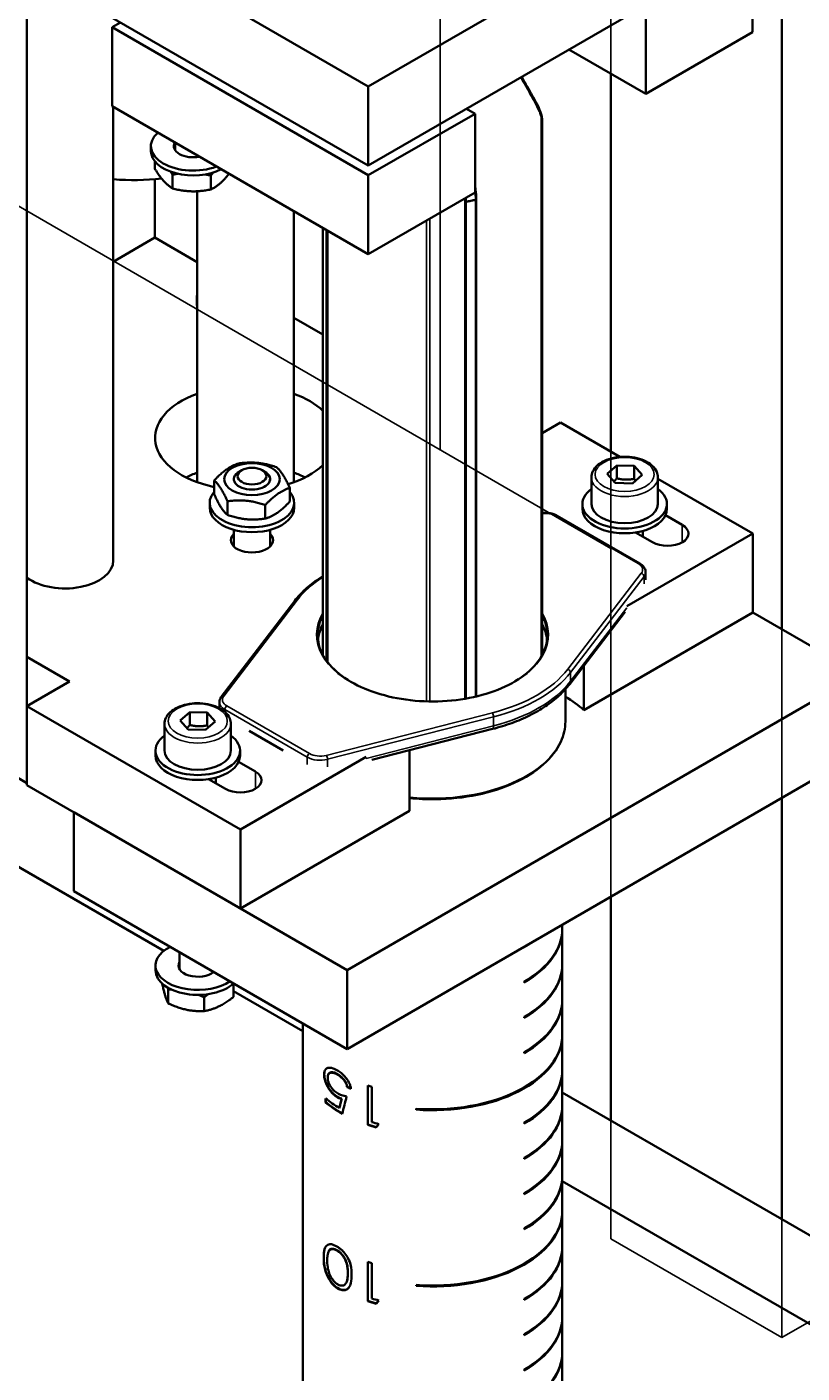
# Model space of a CAD drawing. Header units: millimetres. Extents: x -1328 to 2520, y -765 to 1782.
# Drawn here: x 1694.2 to 1758.4, y 573.2 to 684.6 of the extents above; entities that cross this region are included whole.
import ezdxf

# ---------------------------------------------------------------- set-up
doc = ezdxf.new("R2010")
doc.units = ezdxf.units.MM
doc.header["$LTSCALE"] = 6
for name, color, linetype, lineweight in [('Reference (ISO)', 7, 'Continuous', 35), ('Symbol (ISO)', 7, 'Continuous', 25), ('Visible (ISO)', 7, 'Continuous', 50), ('Visible Narrow (ISO)', 7, 'Continuous', 35)]:
    doc.layers.add(name, color=color, linetype=linetype, lineweight=lineweight)
doc.styles.add('Note Text (ISO)', font='tahoma.ttf')
doc.dimstyles.new('Default - Method 1b (ISO)$7', dxfattribs={"dimscale": 6, "dimtxt": 3.5, "dimasz": 2.5, "dimexe": 3.175, "dimexo": 0, "dimgap": 0.762, "dimtad": 1, "dimtoh": 1, "dimrnd": 1e-08, "dimtxsty": 'Note Text (ISO)', "dimcen": 0.09, "dimdle": 10, "dimclrd": 256, "dimclre": 256, "dimclrt": 256, "dimazin": 2, "dimtfac": 1, "dimtmove": 0, "dimatfit": 3, "dimfxl": 1, "dimtolj": 1, "dimlwd": -1, "dimlwe": -1, "dimarcsym": 0})

msp = doc.modelspace()

# ---------------------------------------------------------------- linework, layer by layer
at = {"layer": 'Reference (ISO)'}
for p, q in [((1756.74, 853.77), (1756.74, 576.16)), ((1742.6, 584.33), (1742.6, 845.6)), ((1728.46, 837.44), (1728.46, 649.65)), ((1742.6, 641.48), (1625.93, 708.84)), ((1756.74, 576.16), (1806.24, 604.74)), ((1756.74, 576.16), (1742.6, 584.33))]:
    msp.add_line(p, q, dxfattribs=at)
at = {"layer": 'Visible (ISO)'}
for p, q in [((1756.74, 855.4), (1756.74, 634.78)), ((1694.23, 745.99), (1694.23, 628.42)), ((1722.5, 679.71), (1754.32, 698.08)), ((1694.23, 696.03), (1722.5, 679.71)), ((1722.5, 673.18), (1754.32, 691.55)), ((1754.32, 684.2), (1754.32, 690.73)), ((1694.23, 689.49), (1722.5, 673.18)), ((1745.48, 685.63), (1745.48, 679.1)), ((1701.99, 685.02), (1701.28, 684.61)), ((1701.28, 684.61), (1722.5, 672.36)), ((1701.28, 678.08), (1701.28, 684.61)), ((1745.48, 679.1), (1754.32, 684.2)), ((1745.48, 679.1), (1739.11, 682.77)), ((1722.5, 673.18), (1722.5, 679.71)), ((1735.25, 680.54), (1735.25, 680.45)), ((1742.6, 649.48), (1742.6, 680.76)), ((1701.28, 678.08), (1722.5, 665.83)), ((1701.39, 640.47), (1701.39, 678.01)), ((1722.5, 672.36), (1731.34, 677.46)), ((1731.34, 677.46), (1730.63, 677.87)), ((1731.34, 670.93), (1731.34, 677.46)), ((1736.83, 676.95), (1736.83, 676.95)), ((1736.89, 677.03), (1736.89, 677.03)), ((1736.9, 677.01), (1736.9, 632.65)), ((1704.5, 674.37), (1704.5, 674.77)), ((1706.5, 675.06), (1706.5, 674.45)), ((1704.83, 673.51), (1704.83, 672.9)), ((1704.84, 667.2), (1704.84, 672.04)), ((1706.29, 672.41), (1706.29, 671.27)), ((1709.47, 672.33), (1709.47, 671.19)), ((1722.5, 665.83), (1722.5, 672.36)), ((1708.34, 646.96), (1708.34, 671.04)), ((1722.5, 665.83), (1731.34, 670.93)), ((1730.49, 670.21), (1730.49, 670.21)), ((1730.62, 670.17), (1731, 670.25)), ((1731, 670.25), (1731.38, 670.33)), ((1731.44, 670.38), (1731.44, 629.22)), ((1716.34, 646.96), (1716.34, 669.38)), ((1718.74, 668), (1718.74, 632.65)), ((1704.84, 667.2), (1701.39, 665.21)), ((1708.34, 665.18), (1704.84, 667.2)), ((1708.31, 662.19), (1708.31, 661.78)), ((1718.74, 659.17), (1716.34, 660.56)), ((1738.43, 651.89), (1736.9, 651.01)), ((1743.34, 649.06), (1738.43, 651.89)), ((1712.03, 647.94), (1711.81, 647.82)), ((1713.72, 647.94), (1713.93, 647.82)), ((1740.98, 647.36), (1740.98, 645.15)), ((1742.29, 647.65), (1743.07, 648.35)), ((1742.95, 646.9), (1742.29, 647.65)), ((1743.07, 648.35), (1744.52, 648.3)), ((1743.07, 647.28), (1743.07, 648.35)), ((1745.17, 647.56), (1744.39, 646.86)), ((1744.52, 648.3), (1745.17, 647.56)), ((1744.52, 647.24), (1744.52, 648.3)), ((1746.48, 647.36), (1746.48, 645.15)), ((1709.74, 645.97), (1709.74, 647.1)), ((1711.37, 647.21), (1711.37, 647.21)), ((1714.37, 647.21), (1714.37, 647.21)), ((1716, 645.35), (1716, 646.49)), ((1744.39, 646.86), (1742.95, 646.9)), ((1754.34, 642.7), (1746.48, 647.24)), ((1709.37, 645.25), (1709.37, 644.84)), ((1710.84, 644.25), (1710.84, 645.38)), ((1716.37, 645.25), (1716.37, 644.84)), ((1740.23, 645.15), (1740.23, 644.75)), ((1747.23, 645.15), (1747.23, 644.75)), ((1713.97, 643.94), (1713.97, 645.07)), ((1744.98, 640.23), (1738.14, 644.18)), ((1747.11, 644.22), (1748.5, 643.42)), ((1711.37, 641.63), (1711.37, 643.01)), ((1714.37, 641.63), (1714.37, 643.01)), ((1745.23, 642.92), (1745.23, 642.45)), ((1743.92, 636.69), (1754.34, 642.7)), ((1746.03, 641.99), (1744.64, 642.79)), ((1754.34, 636.17), (1754.34, 642.7)), ((1745.47, 639.51), (1745.47, 638.89)), ((1716.42, 637.15), (1710.33, 629.2)), ((1743.77, 636.23), (1739.18, 630.25)), ((1740.34, 628.09), (1754.34, 636.17)), ((1763.18, 631.07), (1754.34, 636.17)), ((1694.23, 632.5), (1697.77, 630.46)), ((1740.34, 631.76), (1740.34, 628.09)), ((1720.75, 606.57), (1763.18, 631.07)), ((1697.77, 630.46), (1694.23, 628.42)), ((1738.82, 627.15), (1738.82, 629.82)), ((1694.23, 628.42), (1694.23, 621.88)), ((1694.23, 628.42), (1711.91, 618.21)), ((1710.17, 628.76), (1710.17, 628.25)), ((1706.93, 627.23), (1707.72, 627.93)), ((1707.72, 627.93), (1709.16, 627.89)), ((1707.72, 626.87), (1707.72, 627.93)), ((1709.16, 627.89), (1709.82, 627.15)), ((1709.16, 626.83), (1709.16, 627.89)), ((1705.63, 626.95), (1705.63, 624.74)), ((1707.59, 626.49), (1706.93, 627.23)), ((1709.03, 626.45), (1707.59, 626.49)), ((1709.82, 627.15), (1709.03, 626.45)), ((1711.13, 626.95), (1711.13, 624.74)), ((1712.63, 626.37), (1715.45, 624.74)), ((1732.79, 626.53), (1722.79, 623.98)), ((1704.88, 624.74), (1704.88, 624.33)), ((1711.88, 624.74), (1711.88, 624.33)), ((1711.91, 618.21), (1722.33, 624.22)), ((1720.75, 600.04), (1763.18, 624.54)), ((1725.91, 619.76), (1725.91, 624.78)), ((1694.23, 622.05), (1691.73, 623.5)), ((1711.76, 623.81), (1713.15, 623.01)), ((1694.23, 621.88), (1711.91, 611.68)), ((1710.67, 621.58), (1709.28, 622.38)), ((1709.88, 622.51), (1709.88, 622.04)), ((1756.74, 620.82), (1756.74, 585.96)), ((1698.12, 619.64), (1720.75, 606.57)), ((1698.12, 613.11), (1698.12, 619.64)), ((1711.91, 611.68), (1725.91, 619.76)), ((1711.91, 611.68), (1711.91, 618.21)), ((1705.57, 608.16), (1693.14, 615.33)), ((1698.12, 613.11), (1720.75, 600.04)), ((1742.6, 594.12), (1742.6, 612.66)), ((1738.57, 610.02), (1738.57, 610.33)), ((1738.57, 607.1), (1738.57, 609.94)), ((1735.42, 608.51), (1735.42, 608.47)), ((1706.88, 608.05), (1706.88, 606.63)), ((1704.88, 606.54), (1704.88, 606.95)), ((1720.75, 600.04), (1720.75, 606.57)), ((1738.57, 604.18), (1738.57, 607.02)), ((1711.35, 605.47), (1711.35, 604.36)), ((1735.42, 605.63), (1735.42, 605.55)), ((1705.93, 604.96), (1705.93, 603.82)), ((1708.91, 604.32), (1708.91, 603.18)), ((1717.07, 601.52), (1711.35, 604.82)), ((1738.57, 601.26), (1738.57, 604.1)), ((1717.07, 556.91), (1717.07, 602.17)), ((1735.42, 602.71), (1735.42, 602.63)), ((1738.57, 598.34), (1738.57, 601.18)), ((1735.42, 599.79), (1735.42, 599.71)), ((1718.86, 597.96), (1718.85, 597.92)), ((1719.17, 597.9), (1719.16, 597.86)), ((1720, 597.94), (1719.99, 597.9)), ((1738.57, 595.43), (1738.57, 598.26)), ((1719.9, 596.12), (1719.89, 596.08)), ((1720.76, 596.93), (1720.75, 596.89)), ((1722.47, 597.03), (1722.47, 593.76)), ((1722.47, 593.79), (1722.47, 597.02)), ((1722.8, 593.99), (1722.8, 596.92)), ((1890.89, 508.51), (1738.57, 596.45)), ((1718.97, 595.95), (1718.97, 595.62)), ((1718.98, 595.66), (1718.97, 595.62)), ((1718.98, 595.66), (1718.98, 595.94)), ((1720.12, 595.19), (1720.11, 595.15)), ((1720.31, 595.94), (1720.29, 595.9)), ((1726.46, 595.11), (1726.46, 595.02)), ((1738.57, 592.51), (1738.57, 595.34)), ((1735.42, 593.96), (1735.42, 593.87)), ((1722.47, 593.79), (1722.47, 593.76)), ((1723.16, 593.58), (1723.15, 593.55)), ((1738.57, 589.59), (1738.57, 592.42)), ((1735.42, 591.04), (1735.42, 590.95)), ((1738.57, 586.67), (1738.57, 589.51)), ((1885.49, 504.28), (1738.57, 589.1)), ((1735.42, 588.12), (1735.42, 588.04)), ((1738.57, 583.75), (1738.57, 586.59)), ((1735.42, 585.2), (1735.42, 585.12)), ((1718.82, 582.84), (1718.81, 582.8)), ((1719.18, 583.18), (1719.17, 583.14)), ((1719.23, 583.32), (1719.22, 583.28)), ((1719.95, 583.38), (1719.94, 583.34)), ((1738.57, 580.83), (1738.57, 583.67)), ((1722.47, 582.43), (1722.47, 579.16)), ((1722.47, 579.19), (1722.47, 582.43)), ((1722.8, 579.39), (1722.8, 582.32)), ((1720.74, 580.85), (1720.73, 580.82)), ((1726.46, 580.51), (1726.46, 580.43)), ((1738.57, 577.91), (1738.57, 580.75)), ((1719.96, 580.27), (1719.95, 580.23)), ((1722.47, 579.19), (1722.47, 579.16)), ((1723.16, 578.98), (1723.15, 578.95)), ((1735.42, 579.36), (1735.42, 579.28)), ((1738.57, 574.99), (1738.57, 577.83)), ((1735.42, 576.44), (1735.42, 576.36)), ((1738.57, 572.07), (1738.57, 574.91)), ((1735.42, 573.52), (1735.42, 573.44))]:
    msp.add_line(p, q, dxfattribs=at)
for centre, major_axis, ratio, start_param, end_param in [((1736.8, 677.01), (0.1, 0), 0.57735, 5.053961, 6.624757), ((1736.79, 677.01), (0.1, 0), 0.57735, 5.053961, 6.283187), ((1708, 674.77), (-3.5, 0), 0.57735, 5.701107, 8.43606), ((1708, 674.37), (-3.5, 0), 0.57735, 0, 2.297096), ((1708, 674.77), (-1.6, 0), 0.57735, 5.955283, 8.181884), ((1708, 674.37), (-1.6, 0), 0.57735, 5.927764, 6.060375), ((1703.07, 678.02), (-10.5, 0), 0.57735, 1.41023, 1.792114), ((1730.59, 670.23), (-0.1, 0), 0.57735, 0.341572, 1.869742), ((1730.59, 670.23), (-0.1, 0), 0.57735, 0.341572, 1.912368), ((1727.82, 675.41), (-9.49, 0), 0.57735, 1.869742, 1.912368), ((1727.82, 675.41), (-9.49, 0), 0.57735, 1.912368, 1.954994), ((1731.34, 670.38), (0.1, 0), 0.57735, 5.053961, 6.523231), ((1731.34, 670.39), (0.1, 0), 0.57735, 5.096586, 6.283188), ((1711.81, 662.19), (-3.5, 0), 0.57735, 6.151441, 6.41493), ((1711.81, 661.78), (-3.5, 0), 0.57735, 0, 0.131744), ((1712.34, 650.62), (-7.5, 0), 0.57735, 5.274925, 7.499992), ((1712.34, 650.62), (7.5, 0), 0.57735, 0.548195, 1.00826), ((1712.34, 644.09), (-7.5, 0), 0.57735, 5.274925, 5.428678), ((1712.87, 647.21), (-1.5, 0), 0.57735, 5.484474, 10.223489), ((1712.87, 647.21), (-1.5, 0), 0.57735, 5.497787, 10.210176), ((1712.34, 650.62), (-7.5, 0), 0.57735, 2.058882, 2.593398), ((1712.34, 644.09), (-7.5, 0), 0.57735, 3.9961, 4.149853), ((1743.73, 645.15), (-3.5, 0), 0.57735, 5.616239, 10.091724), ((1712.87, 645.25), (-3.5, 0), 0.57735, 5.819318, 9.888646), ((1743.73, 645.15), (2.75, 0), 0.57735, 3.141593, 6.283185), ((1712.87, 644.84), (-3.5, 0), 0.57735, 0, 3.141593), ((1743.73, 644.75), (-3.5, 0), 0.57735, 0, 3.141593), ((1747.27, 642.7), (1.75, 0), 0.57735, 3.926991, 7.068583), ((1712.87, 642.15), (1.75, 0), 0.57735, 2.600493, 6.824285), ((1697.39, 640.47), (4, 0), 0.57735, 3.801528, 6.283185), ((1731.36, 624.95), (-10.5, 0), 0.57735, 3.686587, 3.92161), ((1708.38, 624.74), (-3.5, 0), 0.57735, 5.616239, 10.091724), ((1708.38, 624.33), (-3.5, 0), 0.57735, 0, 3.141593), ((1708.38, 624.74), (2.75, 0), 0.57735, 3.141593, 6.283185), ((1711.91, 622.29), (1.75, 0), 0.57735, 3.926991, 7.068583), ((1727.82, 610.02), (10.75, 0), 0.57735, 5.497787, 6.283185), ((1727.82, 609.94), (10.75, 0), 0.57735, 5.497787, 6.289763), ((1708.38, 606.95), (-3.5, 0), 0.57735, 5.413896, 8.723271), ((1727.82, 612.86), (-10.75, 0), 0.57735, 2.356194, 2.457183), ((1727.79, 612.88), (10.75, 0), 0.57735, 5.502449, 5.527584), ((1708.38, 606.95), (-1.6, 0), 0.57735, 5.927764, 8.823719), ((1727.79, 609.96), (10.75, 0), 0.57735, 5.502449, 5.966635), ((1708.38, 606.54), (-3.5, 0), 0.57735, 0, 2.584831), ((1708.38, 606.54), (-1.6, 0), 0.57735, 5.927764, 6.060375), ((1727.82, 607.1), (10.75, 0), 0.57735, 5.497787, 6.283185), ((1727.82, 607.02), (10.75, 0), 0.57735, 5.497787, 6.289763), ((1727.79, 607.04), (10.75, 0), 0.57735, 5.502449, 5.966635), ((1727.82, 604.18), (10.75, 0), 0.57735, 5.497787, 6.283185), ((1727.82, 604.1), (10.75, 0), 0.57735, 5.497787, 6.289763), ((1727.79, 604.12), (10.75, 0), 0.57735, 5.502449, 5.966635), ((1727.82, 601.26), (10.75, 0), 0.57735, 4.585839, 6.283185), ((1727.82, 601.18), (10.75, 0), 0.57735, 4.585839, 6.289763), ((1727.79, 601.2), (10.75, 0), 0.57735, 4.589154, 5.966635), ((1727.82, 598.34), (10.75, 0), 0.57735, 5.497787, 6.283185), ((1727.82, 598.26), (10.75, 0), 0.57735, 5.497787, 6.289763), ((1727.82, 623.08), (10.75, 42.16), 0.006951, 2.266542, 2.31191), ((1727.82, 601.57), (10.75, 0), 0.57735, 3.994962, 4.033524), ((1727.82, 601.57), (-10.7, 0), 0.57735, 0.850548, 0.887389), ((1727.82, 602.41), (-10.75, 0), 0.57735, 1.049229, 1.084521), ((1727.79, 598.28), (10.75, 0), 0.57735, 5.502449, 5.966635), ((1727.82, 599.48), (-10.75, 0), 0.57735, 0.603632, 0.770597), ((1727.82, 599.14), (10.75, 0), 0.57735, 3.745224, 3.944014), ((1727.82, 599.14), (-10.7, 0), 0.57735, 0.598879, 0.799038), ((1727.82, 624.57), (-10.75, -42.21), 0.006987, 5.46063, 5.485152), ((1727.82, 624.57), (-10.7, -42.01), 0.006987, 5.463838, 5.488532), ((1727.82, 595.43), (10.75, 0), 0.57735, 5.497787, 6.283185), ((1727.82, 595.34), (10.75, 0), 0.57735, 5.497787, 6.289763), ((1727.82, 599.48), (-10.75, 0), 0.57735, 1.084521, 1.144128), ((1727.82, 599.14), (-10.7, 0), 0.57735, 1.047539, 1.12019), ((1727.82, 599.14), (10.75, 0), 0.57735, 4.190822, 4.2631), ((1732.81, 619.91), (20.11, 34.9), 0.163704, 3.955383, 3.967224), ((1732.78, 619.81), (-20, -34.71), 0.163704, 0.813098, 0.823876), ((1727.79, 595.36), (10.75, 0), 0.57735, 5.502449, 5.966635), ((1727.82, 592.51), (10.75, 0), 0.57735, 5.497787, 6.283185), ((1727.82, 592.42), (10.75, 0), 0.57735, 5.497787, 6.289763), ((1727.79, 592.45), (10.75, 0), 0.57735, 5.502449, 5.966635), ((1727.82, 589.59), (10.75, 0), 0.57735, 5.497787, 6.283185), ((1727.82, 589.51), (10.75, 0), 0.57735, 5.497787, 6.289763), ((1727.79, 589.53), (10.75, 0), 0.57735, 5.502449, 5.966635), ((1727.82, 586.67), (10.75, 0), 0.57735, 4.585839, 6.283185), ((1727.82, 586.59), (10.75, 0), 0.57735, 4.585839, 6.289763), ((1727.79, 586.61), (10.75, 0), 0.57735, 4.589154, 5.966635), ((1727.82, 583.75), (10.75, 0), 0.57735, 5.497787, 6.283185), ((1727.82, 583.67), (10.75, 0), 0.57735, 5.497787, 6.289763), ((1727.82, 587.81), (-10.75, 0), 0.57735, 1.049229, 1.084521), ((1727.79, 583.69), (10.75, 0), 0.57735, 5.502449, 5.966635), ((1727.82, 580.83), (10.75, 0), 0.57735, 5.497787, 6.283185), ((1727.82, 580.75), (10.75, 0), 0.57735, 5.497787, 6.289763), ((1727.82, 584.88), (-10.75, 0), 0.57735, 1.084521, 1.144128), ((1727.82, 584.55), (-10.7, 0), 0.57735, 1.047539, 1.12019), ((1727.82, 584.55), (10.75, 0), 0.57735, 4.190822, 4.2631), ((1732.81, 605.31), (20.11, 34.9), 0.163704, 3.955383, 3.967224), ((1732.78, 605.22), (-20, -34.71), 0.163704, 0.813098, 0.823876), ((1727.79, 580.77), (10.75, 0), 0.57735, 5.502449, 5.966635), ((1727.82, 577.91), (10.75, 0), 0.57735, 5.497787, 6.283185), ((1727.82, 577.83), (10.75, 0), 0.57735, 5.497787, 6.289763), ((1727.79, 577.85), (10.75, 0), 0.57735, 5.502449, 5.966635), ((1727.82, 574.99), (10.75, 0), 0.57735, 5.497787, 6.283185), ((1727.82, 574.91), (10.75, 0), 0.57735, 5.497787, 6.289763)]:
    msp.add_ellipse(centre, major_axis=major_axis, ratio=ratio, start_param=start_param, end_param=end_param, dxfattribs=at)
for centre, major_axis in [((1712.87, 647.21), (2.3, 0)), ((1712.87, 647.46), (1.19, 0))]:
    msp.add_ellipse(centre, major_axis=major_axis, ratio=0.57735, dxfattribs=at)
for points, knots in [([(1735.21, 680.52), (1735.29, 680.37), (1735.37, 680.22), (1735.59, 679.83), (1735.74, 679.58), (1736.03, 679.06), (1736.19, 678.77), (1736.36, 678.46)], [0.1484192, 0.1484192, 0.1484192, 0.1484192, 0.2184063, 0.2184063, 0.3294273, 0.3294273, 0.4426576, 0.4426576, 0.4426576, 0.4426576]), ([(1736.36, 678.46), (1736.48, 678.24), (1736.59, 678.01), (1736.79, 677.54), (1736.89, 677.29), (1736.89, 677.01)], [0, 0, 0, 0, 0.0983651, 0.0983651, 0.1983835, 0.1983835, 0.1983835, 0.1983835]), ([(1740.98, 647.36), (1740.98, 647.53), (1741.02, 647.7), (1741.18, 648.03), (1741.3, 648.19), (1741.61, 648.48), (1741.82, 648.61), (1742.29, 648.84), (1742.55, 648.92), (1743.11, 649.04), (1743.41, 649.07), (1743.99, 649.07), (1744.28, 649.05), (1744.84, 648.94), (1745.11, 648.86), (1745.59, 648.64), (1745.81, 648.51), (1746.16, 648.2), (1746.3, 648.02), (1746.45, 647.67), (1746.48, 647.52), (1746.48, 647.36)], [2.566716, 2.566716, 2.566716, 2.566716, 2.832511, 2.832511, 3.122135, 3.122135, 3.45023, 3.45023, 3.788941, 3.788941, 4.125074, 4.125074, 4.459634, 4.459634, 4.795549, 4.795549, 5.134201, 5.134201, 5.463801, 5.463801, 5.708309, 5.708309, 5.708309, 5.708309]), ([(1736.9, 644.41), (1737.01, 644.42), (1737.11, 644.43), (1737.33, 644.42), (1737.44, 644.41), (1737.66, 644.37), (1737.76, 644.34), (1737.96, 644.27), (1738.05, 644.23), (1738.14, 644.18)], [5.3325506, 5.3325506, 5.3325506, 5.3325506, 5.5619837, 5.5619837, 5.8023842, 5.8023842, 6.0427848, 6.0427848, 6.2831853, 6.2831853, 6.2831853, 6.2831853]), ([(1744.98, 640.23), (1745.03, 640.2), (1745.09, 640.16), (1745.19, 640.09), (1745.23, 640.04), (1745.31, 639.95), (1745.35, 639.9), (1745.41, 639.8), (1745.43, 639.74), (1745.46, 639.63), (1745.47, 639.57), (1745.47, 639.51)], [0, 0, 0, 0, 0.1570796, 0.1570796, 0.3141593, 0.3141593, 0.4712389, 0.4712389, 0.6283185, 0.6283185, 0.7853982, 0.7853982, 0.7853982, 0.7853982]), ([(1716.42, 637.15), (1716.67, 637.48), (1716.97, 637.79), (1717.63, 638.4), (1718, 638.69), (1718.52, 639.03), (1718.63, 639.1), (1718.74, 639.17)], [4.3435954, 4.3435954, 4.3435954, 4.3435954, 4.4911128, 4.4911128, 4.6386303, 4.6386303, 4.6789029, 4.6789029, 4.6789029, 4.6789029]), ([(1718.74, 635.2), (1718.71, 635.13), (1718.67, 635.07), (1718.48, 634.65), (1718.38, 634.29), (1718.34, 633.93)], [8.3377409, 8.3377409, 8.3377409, 8.3377409, 8.3758693, 8.3758693, 8.5785231, 8.5785231, 8.5785231, 8.5785231]), ([(1737.32, 634.25), (1737.32, 633.67), (1737.16, 633.08), (1736.5, 631.97), (1736.03, 631.45), (1734.8, 630.52), (1734.07, 630.12), (1732.4, 629.45), (1731.48, 629.2), (1729.54, 628.87), (1728.52, 628.79), (1726.49, 628.83), (1725.49, 628.95), (1723.58, 629.35), (1722.69, 629.64), (1721.11, 630.36), (1720.42, 630.8), (1719.32, 631.77), (1718.9, 632.3), (1718.43, 633.31), (1718.32, 633.78), (1718.32, 634.25)], [0.785398, 0.785398, 0.785398, 0.785398, 1.112316, 1.112316, 1.433968, 1.433968, 1.752372, 1.752372, 2.070681, 2.070681, 2.38929, 2.38929, 2.708002, 2.708002, 3.026559, 3.026559, 3.34481, 3.34481, 3.66348, 3.66348, 3.926991, 3.926991, 3.926991, 3.926991]), ([(1739.18, 630.25), (1738.92, 629.91), (1738.62, 629.59), (1737.95, 628.97), (1737.57, 628.68), (1736.76, 628.14), (1736.33, 627.89), (1735.4, 627.42), (1734.9, 627.21), (1733.88, 626.84), (1733.34, 626.67), (1732.79, 626.53)], [1.2020027, 1.2020027, 1.2020027, 1.2020027, 1.3495202, 1.3495202, 1.4970376, 1.4970376, 1.6445551, 1.6445551, 1.7920725, 1.7920725, 1.9395899, 1.9395899, 1.9395899, 1.9395899]), ([(1705.63, 626.95), (1705.63, 627.12), (1705.67, 627.29), (1705.82, 627.62), (1705.94, 627.77), (1706.26, 628.07), (1706.46, 628.2), (1706.93, 628.42), (1707.2, 628.51), (1707.76, 628.63), (1708.05, 628.66), (1708.64, 628.66), (1708.93, 628.64), (1709.49, 628.53), (1709.76, 628.45), (1710.24, 628.23), (1710.46, 628.1), (1710.81, 627.78), (1710.94, 627.61), (1711.09, 627.26), (1711.13, 627.1), (1711.13, 626.95)], [2.566716, 2.566716, 2.566716, 2.566716, 2.832511, 2.832511, 3.122135, 3.122135, 3.45023, 3.45023, 3.788941, 3.788941, 4.125074, 4.125074, 4.459634, 4.459634, 4.795549, 4.795549, 5.134201, 5.134201, 5.463801, 5.463801, 5.708309, 5.708309, 5.708309, 5.708309]), ([(1710.17, 628.76), (1710.17, 628.79), (1710.18, 628.82), (1710.19, 628.88), (1710.19, 628.92), (1710.21, 628.98), (1710.22, 629.01), (1710.25, 629.07), (1710.26, 629.09), (1710.29, 629.15), (1710.31, 629.18), (1710.33, 629.2)], [3.9269908, 3.9269908, 3.9269908, 3.9269908, 4.0103117, 4.0103117, 4.0936326, 4.0936326, 4.1769535, 4.1769535, 4.2602745, 4.2602745, 4.3435954, 4.3435954, 4.3435954, 4.3435954]), ([(1725.91, 620.81), (1726.62, 620.74), (1727.35, 620.71), (1729.24, 620.73), (1730.41, 620.86), (1732.62, 621.31), (1733.66, 621.65), (1735.52, 622.49), (1736.33, 623), (1737.64, 624.16), (1738.14, 624.8), (1738.69, 626.02), (1738.82, 626.58), (1738.82, 627.15)], [3.751328, 3.751328, 3.751328, 3.751328, 3.949422, 3.949422, 4.271692, 4.271692, 4.59422, 4.59422, 4.917264, 4.917264, 5.239417, 5.239417, 5.497787, 5.497787, 5.497787, 5.497787]), ([(1720.01, 598.23), (1719.94, 598.27), (1719.87, 598.31), (1719.72, 598.38), (1719.66, 598.41), (1719.39, 598.51), (1719.28, 598.5), (1719.16, 598.49), (1719.06, 598.47), (1718.91, 598.29), (1718.88, 598.2), (1718.85, 598.08), (1718.85, 597.99), (1718.85, 597.92)], [0, 0, 0, 0, 0.0270476, 0.0270476, 0.0480122, 0.0480122, 0.1003574, 0.1003574, 0.1432493, 0.1432493, 0.1751799, 0.1751799, 0.2997992, 0.2997992, 0.2997992, 0.2997992]), ([(1718.85, 597.92), (1718.85, 597.86), (1718.85, 597.76), (1718.88, 597.58), (1718.9, 597.47), (1719.02, 597.13), (1719.1, 596.97), (1719.25, 596.72), (1719.35, 596.56), (1719.57, 596.33), (1719.63, 596.28), (1719.78, 596.15), (1719.85, 596.11), (1719.89, 596.08)], [0, 0, 0, 0, 0.02166404, 0.02166404, 0.02880649, 0.02880649, 0.03733897, 0.03733897, 0.04619955, 0.04619955, 0.04978175, 0.04978175, 0.05499525, 0.05499525, 0.05499525, 0.05499525]), ([(1718.86, 597.96), (1718.86, 598.03), (1718.86, 598.12), (1718.89, 598.21), (1718.89, 598.22), (1718.89, 598.22)], [-0.2567189, -0.2567189, -0.2567189, -0.2567189, -0.1558149, -0.1558149, -0.1546257, -0.1546257, -0.1546257, -0.1546257]), ([(1719.9, 596.12), (1719.86, 596.14), (1719.79, 596.19), (1719.64, 596.31), (1719.58, 596.37), (1719.37, 596.6), (1719.26, 596.75), (1719.13, 596.98), (1719.04, 597.15), (1718.92, 597.51), (1718.89, 597.62), (1718.86, 597.8), (1718.86, 597.9), (1718.86, 597.96)], [-0.06165389, -0.06165389, -0.06165389, -0.06165389, -0.05463042, -0.05463042, -0.04980706, -0.04980706, -0.03788771, -0.03788771, -0.02865991, -0.02865991, -0.02160143, -0.02160143, 0, 0, 0, 0]), ([(1719.14, 597.67), (1719.14, 597.72), (1719.14, 597.79), (1719.18, 597.92), (1719.21, 597.96), (1719.25, 598.01), (1719.3, 598.06), (1719.47, 598.09), (1719.56, 598.09), (1719.8, 598.01), (1719.89, 597.96), (1719.99, 597.9)], [0, 0, 0, 0, 0.02122916, 0.02122916, 0.04210943, 0.04210943, 0.06006246, 0.06006246, 0.06954847, 0.06954847, 0.07829398, 0.07829398, 0.07829398, 0.07829398]), ([(1719.95, 596.38), (1719.84, 596.45), (1719.73, 596.53), (1719.54, 596.72), (1719.46, 596.82), (1719.36, 596.97), (1719.29, 597.08), (1719.21, 597.27), (1719.18, 597.36), (1719.14, 597.55), (1719.14, 597.64), (1719.14, 597.67)], [0, 0, 0, 0, 0.0475527, 0.0475527, 0.0985183, 0.0985183, 0.1432439, 0.1432439, 0.1660175, 0.1660175, 0.1916428, 0.1916428, 0.1916428, 0.1916428]), ([(1720, 597.94), (1719.9, 598), (1719.81, 598.05), (1719.57, 598.13), (1719.49, 598.12), (1719.32, 598.1), (1719.26, 598.05), (1719.22, 598), (1719.19, 597.97), (1719.17, 597.9)], [-0.07649628, -0.07649628, -0.07649628, -0.07649628, -0.06831308, -0.06831308, -0.05938202, -0.05938202, -0.0421413, -0.0421413, -0.02183287, -0.02183287, -0.02183287, -0.02183287]), ([(1720.75, 596.89), (1720.73, 596.98), (1720.71, 597.09), (1720.6, 597.31), (1720.54, 597.39), (1720.4, 597.57), (1720.3, 597.66), (1720.19, 597.76), (1720.11, 597.83), (1719.99, 597.9)], [-0.1474134, -0.1474134, -0.1474134, -0.1474134, -0.1138835, -0.1138835, -0.092886, -0.092886, -0.051314, -0.051314, 0, 0, 0, 0]), ([(1720, 597.94), (1720.1, 597.88), (1720.18, 597.82), (1720.32, 597.69), (1720.41, 597.6), (1720.53, 597.45), (1720.59, 597.37), (1720.65, 597.26), (1720.68, 597.2), (1720.74, 597.04), (1720.75, 596.99), (1720.76, 596.93)], [0, 0, 0, 0, 0.0435906, 0.0435906, 0.0994006, 0.0994006, 0.1400579, 0.1400579, 0.1600211, 0.1600211, 0.1778195, 0.1778195, 0.1778195, 0.1778195]), ([(1720.01, 598.23), (1720.12, 598.16), (1720.22, 598.09), (1720.44, 597.91), (1720.55, 597.79), (1720.7, 597.6), (1720.81, 597.45), (1720.95, 597.17), (1720.99, 597.09), (1721.05, 596.89), (1721.06, 596.81), (1721.07, 596.74)], [-0.1366665, -0.1366665, -0.1366665, -0.1366665, -0.1098584, -0.1098584, -0.074751, -0.074751, -0.0420794, -0.0420794, -0.0248194, -0.0248194, 0, 0, 0, 0]), ([(1719.9, 596.12), (1719.94, 596.09), (1720, 596.06), (1720.15, 595.99), (1720.22, 595.96), (1720.31, 595.94)], [0, 0, 0, 0, 0.01948073, 0.01948073, 0.04089497, 0.04089497, 0.04089497, 0.04089497]), ([(1719.95, 596.38), (1720.05, 596.32), (1720.15, 596.27), (1720.45, 596.16), (1720.59, 596.14), (1720.71, 596.12)], [-0.08735344, -0.08735344, -0.08735344, -0.08735344, -0.04858981, -0.04858981, 0, 0, 0, 0]), ([(1720.29, 595.9), (1720.21, 595.93), (1720.14, 595.95), (1719.98, 596.02), (1719.93, 596.06), (1719.89, 596.08)], [-0.0406269, -0.0406269, -0.0406269, -0.0406269, -0.01903142, -0.01903142, 0, 0, 0, 0]), ([(1719.95, 583.67), (1719.91, 583.69), (1719.87, 583.72), (1719.74, 583.78), (1719.69, 583.8), (1719.58, 583.85), (1719.48, 583.88), (1719.29, 583.89), (1719.18, 583.88), (1718.95, 583.69), (1718.9, 583.56), (1718.86, 583.4), (1718.84, 583.31), (1718.81, 583.03), (1718.81, 582.93), (1718.81, 582.8)], [0, 0, 0, 0, 0.0191211, 0.0191211, 0.0358081, 0.0358081, 0.0692098, 0.0692098, 0.0987696, 0.0987696, 0.128655, 0.128655, 0.1493023, 0.1493023, 0.1669431, 0.1669431, 0.1669431, 0.1669431]), ([(1718.81, 582.8), (1718.81, 582.66), (1718.81, 582.36), (1718.89, 581.9), (1718.94, 581.67), (1719.17, 581.11), (1719.29, 580.92), (1719.45, 580.69), (1719.53, 580.59), (1719.77, 580.36), (1719.85, 580.3), (1719.95, 580.23)], [0, 0, 0, 0, 0.0506714, 0.0506714, 0.0700457, 0.0700457, 0.087563, 0.087563, 0.1005359, 0.1005359, 0.1133183, 0.1133183, 0.1133183, 0.1133183]), ([(1718.82, 582.84), (1718.82, 582.98), (1718.82, 583.07), (1718.85, 583.36), (1718.87, 583.45), (1718.89, 583.51), (1718.89, 583.52), (1718.89, 583.52)], [-0.16668897, -0.16668897, -0.16668897, -0.16668897, -0.14987058, -0.14987058, -0.12988155, -0.12988155, -0.12934147, -0.12934147, -0.12934147, -0.12934147]), ([(1719.96, 580.27), (1719.87, 580.33), (1719.78, 580.39), (1719.55, 580.62), (1719.46, 580.73), (1719.24, 581.04), (1719.14, 581.24), (1718.96, 581.69), (1718.91, 581.91), (1718.82, 582.4), (1718.82, 582.71), (1718.82, 582.84)], [-0.09557916, -0.09557916, -0.09557916, -0.09557916, -0.09061004, -0.09061004, -0.0853204, -0.0853204, -0.07173031, -0.07173031, -0.04910817, -0.04910817, 0, 0, 0, 0]), ([(1719.1, 582.55), (1719.1, 582.62), (1719.1, 582.69), (1719.11, 582.83), (1719.12, 582.9), (1719.15, 583.12), (1719.2, 583.23), (1719.22, 583.28)], [0, 0, 0, 0, 0.0261816, 0.0261816, 0.0446382, 0.0446382, 0.1038207, 0.1038207, 0.1038207, 0.1038207]), ([(1719.22, 583.28), (1719.24, 583.31), (1719.27, 583.38), (1719.38, 583.45), (1719.43, 583.48), (1719.59, 583.48), (1719.66, 583.46), (1719.81, 583.42), (1719.87, 583.38), (1719.94, 583.34)], [0, 0, 0, 0, 0.0216454, 0.0216454, 0.03521953, 0.03521953, 0.04987, 0.04987, 0.07936346, 0.07936346, 0.07936346, 0.07936346]), ([(1719.95, 583.38), (1719.88, 583.41), (1719.82, 583.45), (1719.67, 583.5), (1719.6, 583.52), (1719.43, 583.51), (1719.39, 583.49), (1719.29, 583.42), (1719.25, 583.35), (1719.23, 583.32)], [-0.06457105, -0.06457105, -0.06457105, -0.06457105, -0.04390946, -0.04390946, -0.03311864, -0.03311864, -0.02172974, -0.02172974, 0, 0, 0, 0]), ([(1720.8, 581.48), (1720.8, 581.64), (1720.8, 581.82), (1720.75, 582.14), (1720.71, 582.33), (1720.58, 582.63), (1720.52, 582.75), (1720.35, 582.97), (1720.27, 583.07), (1720.08, 583.25), (1720.01, 583.3), (1719.94, 583.34)], [-0.5587303, -0.5587303, -0.5587303, -0.5587303, -0.232448, -0.232448, -0.108389, -0.108389, -0.0585855, -0.0585855, -0.0290975, -0.0290975, 0, 0, 0, 0]), ([(1719.95, 583.67), (1720.01, 583.63), (1720.09, 583.58), (1720.28, 583.43), (1720.37, 583.35), (1720.61, 583.08), (1720.7, 582.94), (1720.84, 582.69), (1720.95, 582.5), (1721.11, 581.87), (1721.12, 581.56), (1721.12, 581.33)], [-0.3512161, -0.3512161, -0.3512161, -0.3512161, -0.2709368, -0.2709368, -0.2186703, -0.2186703, -0.1482812, -0.1482812, -0.08512, -0.08512, 0, 0, 0, 0]), ([(1720.81, 581.51), (1720.81, 581.67), (1720.81, 581.87), (1720.76, 582.17), (1720.72, 582.38), (1720.57, 582.7), (1720.51, 582.8), (1720.37, 583), (1720.29, 583.09), (1720.09, 583.28), (1720.02, 583.33), (1719.95, 583.38)], [-0.7317262, -0.7317262, -0.7317262, -0.7317262, -0.1921984, -0.1921984, -0.101848, -0.101848, -0.0604708, -0.0604708, -0.0297481, -0.0297481, 0, 0, 0, 0]), ([(1719.94, 580.58), (1719.87, 580.63), (1719.79, 580.68), (1719.62, 580.85), (1719.54, 580.96), (1719.41, 581.16), (1719.34, 581.29), (1719.21, 581.63), (1719.17, 581.8), (1719.1, 582.23), (1719.1, 582.42), (1719.1, 582.55)], [0, 0, 0, 0, 0.033044, 0.033044, 0.0584866, 0.0584866, 0.08637, 0.08637, 0.1117065, 0.1117065, 0.1459246, 0.1459246, 0.1459246, 0.1459246]), ([(1719.94, 580.58), (1720, 580.54), (1720.07, 580.5), (1720.26, 580.45), (1720.34, 580.46), (1720.49, 580.48), (1720.55, 580.52), (1720.63, 580.61), (1720.68, 580.67), (1720.8, 581.01), (1720.8, 581.28), (1720.8, 581.48)], [-0.218162, -0.218162, -0.218162, -0.218162, -0.1946862, -0.1946862, -0.1690955, -0.1690955, -0.11293, -0.11293, -0.0719212, -0.0719212, 0, 0, 0, 0]), ([(1719.95, 580.23), (1720.09, 580.15), (1720.22, 580.1), (1720.48, 580.06), (1720.58, 580.08), (1720.78, 580.15), (1720.86, 580.24), (1720.98, 580.4), (1721.03, 580.54), (1721.11, 580.9), (1721.12, 581.14), (1721.12, 581.33)], [0, 0, 0, 0, 0.0604627, 0.0604627, 0.1254124, 0.1254124, 0.2523206, 0.2523206, 0.5093058, 0.5093058, 0.978045, 0.978045, 0.978045, 0.978045]), ([(1719.96, 580.27), (1720.15, 580.16), (1720.3, 580.11), (1720.47, 580.1), (1720.58, 580.1), (1720.77, 580.18), (1720.87, 580.25), (1720.97, 580.42), (1721.01, 580.48), (1721.04, 580.58)], [0, 0, 0, 0, 0.0820166, 0.0820166, 0.122224, 0.122224, 0.1517325, 0.1517325, 0.159322, 0.159322, 0.159322, 0.159322]), ([(1720.81, 581.51), (1720.81, 581.35), (1720.81, 581.16), (1720.76, 580.92), (1720.75, 580.89), (1720.74, 580.85)], [0, 0, 0, 0, 0.05910626, 0.05910626, 0.06685859, 0.06685859, 0.06685859, 0.06685859])]:
    msp.add_open_spline(points, degree=3, knots=knots, dxfattribs=at)
for points in [[(1736.36, 678.46), (1736.36, 678.46), (1736.36, 678.46), (1736.36, 678.46)], [(1731.34, 671.58), (1731.39, 671.16), (1731.44, 670.74), (1731.44, 670.39)], [(1737.3, 633.93), (1737.26, 634.36), (1737.12, 634.79), (1736.9, 635.2)], [(1719.23, 583.32), (1719.22, 583.29), (1719.2, 583.24), (1719.18, 583.18)]]:
    msp.add_open_spline(points, degree=3, dxfattribs=at)
for points, weights in [([(1704.83, 672.9), (1705.56, 671.71), (1706.29, 671.27)], [1, 1.15470053838, 1]), ([(1706.29, 672.41), (1706.21, 672.54), (1706.14, 672.66)], [1, 1.01498670422, 1.02706971715]), ([(1706.72, 672.49), (1706.51, 672.45), (1706.29, 672.41)], [1.03302932277, 1.01879911944, 1]), ([(1709.47, 672.33), (1709.23, 672.39), (1709.02, 672.43)], [1, 1.01999132545, 1.03481585449]), ([(1709.67, 672.59), (1709.57, 672.47), (1709.47, 672.33)], [1.02947130297, 1.01649428406, 1]), ([(1709.47, 671.19), (1710.24, 671.56), (1710.97, 672.48)], [1, 1.13846134974, 1.02906906468]), ([(1706.29, 671.27), (1707.88, 670.86), (1709.47, 671.19)], [1, 1.15470053838, 1]), ([(1709.74, 647.1), (1710.76, 648.18), (1711.77, 648.51)], [1, 1.15470053838, 1]), ([(1711.77, 648.51), (1713.34, 648.73), (1714.9, 648.2)], [1, 1.15470053838, 1]), ([(1714.9, 648.2), (1715.45, 647.72), (1716, 646.49)], [1, 1.15470053838, 1]), ([(1710.84, 645.38), (1710.29, 646.62), (1709.74, 647.1)], [1, 1.15470053838, 1]), ([(1716, 646.49), (1714.99, 646.15), (1713.97, 645.07)], [1, 1.15470053838, 1]), ([(1743.07, 647.28), (1742.96, 647.13), (1742.85, 647.01)], [1, 1.04200514918, 1.06119935567]), ([(1744.52, 647.24), (1743.8, 647.09), (1743.07, 647.28)], [1, 1.15470053838, 1]), ([(1744.62, 647.07), (1744.57, 647.15), (1744.52, 647.24)], [1.03957298891, 1.02329397632, 1]), ([(1709.74, 645.97), (1710.29, 644.73), (1710.84, 644.25)], [1, 1.15470053838, 1]), ([(1713.97, 645.07), (1712.41, 645.6), (1710.84, 645.38)], [1, 1.15470053838, 1]), ([(1713.97, 643.94), (1714.99, 644.27), (1716, 645.35)], [1, 1.15470053838, 1]), ([(1710.84, 644.25), (1712.41, 643.72), (1713.97, 643.94)], [1, 1.15470053838, 1]), ([(1707.72, 626.87), (1707.6, 626.72), (1707.5, 626.6)], [1, 1.04200514918, 1.06119935567]), ([(1709.16, 626.83), (1708.44, 626.68), (1707.72, 626.87)], [1, 1.15470053838, 1]), ([(1709.27, 626.66), (1709.22, 626.74), (1709.16, 626.83)], [1.03957298891, 1.02329397632, 1]), ([(1705.44, 605.44), (1705.68, 604.32), (1705.93, 603.82)], [1.01922090078, 1.14440489091, 1]), ([(1705.93, 604.96), (1705.92, 605.04), (1705.9, 605.11)], [1, 1.00846564848, 1.01600476879]), ([(1706.19, 604.96), (1706.06, 604.96), (1705.93, 604.96)], [1.02208975181, 1.01197125195, 1]), ([(1708.91, 604.32), (1708.67, 604.43), (1708.45, 604.52)], [1, 1.02190201702, 1.03760239629]), ([(1709.26, 604.58), (1709.09, 604.46), (1708.91, 604.32)], [1.03549692639, 1.02045240164, 1]), ([(1708.91, 603.18), (1710.13, 603.4), (1711.35, 604.36)], [1, 1.15470053838, 1]), ([(1705.93, 603.82), (1707.42, 603.13), (1708.91, 603.18)], [1, 1.15470053838, 1])]:
    msp.add_rational_spline(points, weights, degree=2, dxfattribs=at)
at = {"layer": 'Visible Narrow (ISO)'}
for p, q in [((1736.83, 632.54), (1736.83, 676.95)), ((1730.49, 629.03), (1730.49, 670.21)), ((1730.62, 670.17), (1730.62, 629.05)), ((1731.38, 629.21), (1731.38, 670.33)), ((1727.33, 668.62), (1727.33, 628.82)), ((1727.59, 668.77), (1727.59, 628.81)), ((1718.75, 667.99), (1718.75, 632.64)), ((1719.02, 632.21), (1719.02, 667.84)), ((1719.14, 667.76), (1719.14, 632.04)), ((1744.85, 640.22), (1738.01, 644.17)), ((1748.5, 643.42), (1748.5, 641.99)), ((1739.02, 631.47), (1745.11, 639.42)), ((1745.34, 639.15), (1739.25, 631.21)), ((1745.34, 638.54), (1745.34, 639.15)), ((1716.62, 637.2), (1710.53, 629.25)), ((1739.25, 630.48), (1743.92, 636.57)), ((1739.25, 631.21), (1739.25, 630.48)), ((1710.79, 628.45), (1717.63, 624.5)), ((1710.61, 628.14), (1710.61, 627.96)), ((1717.45, 624.2), (1710.61, 628.14)), ((1719.02, 624.35), (1732.78, 627.87)), ((1732.88, 627.53), (1719.12, 624.02)), ((1732.88, 627.53), (1732.88, 626.8)), ((1722.33, 624.1), (1732.88, 626.8)), ((1717.45, 623.58), (1717.45, 624.2)), ((1719.12, 624.02), (1719.12, 623.4)), ((1713.15, 623.01), (1713.15, 621.58)), ((1720.81, 581.51), (1720.8, 581.48))]:
    msp.add_line(p, q, dxfattribs=at)
for centre in [(1743.73, 647.6), (1708.38, 627.19)]:
    msp.add_ellipse(centre, major_axis=(2.45, 0), ratio=0.57735, dxfattribs=at)
for centre, major_axis, ratio, start_param, end_param in [((1743.73, 647.36), (-2.75, 0), 0.57735, 0, 3.141593), ((1737.13, 643.66), (-1.25, 0), 0.57735, 3.926991, 4.89709), ((1738.01, 643.96), (0.125, 0.217), 0.57735, 0, 0.785398), ((1744.85, 640.02), (0.125, 0.217), 0.57735, 0, 0.785398), ((1743.97, 639.71), (1.25, 0), 0.57735, 5.866581, 7.068583), ((1727.82, 634.34), (-12.25, 0), 0.57735, 5.547104, 5.866581), ((1745.11, 639.21), (-0.198, 0.152), 0.74666, 3.661375, 5.232171), ((1743.97, 639.51), (1.5, 0), 0.57735, 5.866581, 6.283185), ((1716.62, 636.99), (-0.198, 0.152), 0.74666, 5.232171, 6.283185), ((1727.82, 634.34), (9.6, 0), 0.57735, 2.810479, 6.614299), ((1727.82, 634.25), (-9.5, 0), 0.57735, 5.984199, 6.283185), ((1727.82, 633.6), (-9.5, 0), 0.57735, 5.984199, 6.223288), ((1727.82, 634.25), (9.5, 0), 0.57735, 0, 0.298987), ((1727.82, 633.6), (9.5, 0), 0.57735, 0.059898, 0.298987), ((1727.82, 634.34), (12.25, 0), 0.57735, 5.128994, 5.866581), ((1727.82, 634.13), (-12.5, 0), 0.57735, 1.987401, 2.724988), ((1739.02, 631.27), (-0.198, 0.152), 0.74666, 3.661375, 5.232171), ((1727.82, 633.4), (12.5, 0), 0.57735, 5.128994, 5.866581), ((1738.7, 630.62), (0.476, -0.365), 0.74666, 0, 0.519782), ((1711.67, 628.76), (-1.5, 0), 0.57735, 0, 0.785398), ((1711.67, 628.96), (-1.25, 0), 0.57735, 5.866581, 7.068583), ((1710.53, 629.05), (-0.198, 0.152), 0.74666, 5.232171, 6.283185), ((1710.79, 628.25), (-0.125, -0.217), 0.57735, 3.926991, 5.497787), ((1732.78, 627.66), (-0.062, 0.242), 0.330402, 4.054177, 5.624973), ((1708.38, 626.95), (-2.75, 0), 0.57735, 0, 3.141593), ((1727.82, 627.15), (11, 0), 0.57735, 4.538071, 6.283185), ((1732.64, 627.11), (0.149, -0.581), 0.330402, 0, 0.912584), ((1717.63, 624.3), (-0.125, -0.217), 0.57735, 3.926991, 5.497787), ((1718.51, 624.81), (-1.5, 0), 0.57735, 0.785398, 1.987401), ((1718.51, 625.01), (1.25, 0), 0.57735, 3.926991, 5.128994), ((1719.02, 624.15), (-0.062, 0.242), 0.330402, 4.054177, 5.624973)]:
    msp.add_ellipse(centre, major_axis=major_axis, ratio=ratio, start_param=start_param, end_param=end_param, dxfattribs=at)
for points, knots in [([(1736.83, 676.95), (1736.83, 677.09), (1736.8, 677.21), (1736.72, 677.46), (1736.68, 677.57), (1736.53, 677.93), (1736.41, 678.16), (1736.05, 678.84), (1735.79, 679.28), (1735.4, 679.98), (1735.26, 680.22), (1735.12, 680.47)], [0.027600858, 0.027600858, 0.027600858, 0.027600858, 0.028099211, 0.028099211, 0.028597563, 0.028597563, 0.029594268, 0.029594268, 0.031587677, 0.031587677, 0.032675493, 0.032675493, 0.032675493, 0.032675493]), ([(1735.21, 680.51), (1735.35, 680.26), (1735.49, 680.01), (1735.63, 679.76), (1735.88, 679.33), (1736.12, 678.9), (1736.36, 678.46)], [0.010756364, 0.010756364, 0.010756364, 0.010756364, 0.011885905, 0.011885905, 0.011885905, 0.013838023, 0.013838023, 0.013838023, 0.013838023]), ([(1731.38, 670.33), (1731.38, 670.37), (1731.38, 670.4), (1731.38, 670.44), (1731.37, 670.47), (1731.37, 670.51), (1731.37, 670.55), (1731.37, 670.62), (1731.36, 670.69), (1731.35, 670.77), (1731.35, 670.83), (1731.34, 670.9), (1731.34, 670.97)], [-0.00000006, -0.00000006, -0.00000006, -0.00000006, 0.0001219727, 0.0001219727, 0.0001219727, 0.0002440054, 0.0002440054, 0.0002440054, 0.0004880708, 0.0004880708, 0.0004880708, 0.0007092641, 0.0007092641, 0.0007092641, 0.0007092641]), ([(1730.6, 670.51), (1730.6, 670.47), (1730.61, 670.43), (1730.61, 670.39), (1730.61, 670.32), (1730.62, 670.24), (1730.62, 670.18)], [0.0154665347, 0.0154665347, 0.0154665347, 0.0154665347, 0.0156002507, 0.0156002507, 0.0156002507, 0.0158478737, 0.0158478737, 0.0158478737, 0.0158478737])]:
    msp.add_open_spline(points, degree=3, knots=knots, dxfattribs=at)
msp.add_open_spline([(1730.49, 670.21), (1730.49, 670.28), (1730.49, 670.36), (1730.48, 670.44)], degree=3, dxfattribs=at)

# ---------------------------------------------------------------- leaders
at = {"layer": 'Symbol (ISO)', "annotation_type": 0, "has_hookline": 1, "hookline_direction": 0, "text_width": 153.47}
msp.add_leader([(1737.35, 417.18), (1967.6, 669.38), (1982.6, 669.38)], dimstyle='Default - Method 1b (ISO)$7', override={"dimtad": 0}, dxfattribs=at)

doc.saveas('drawing.dxf')
